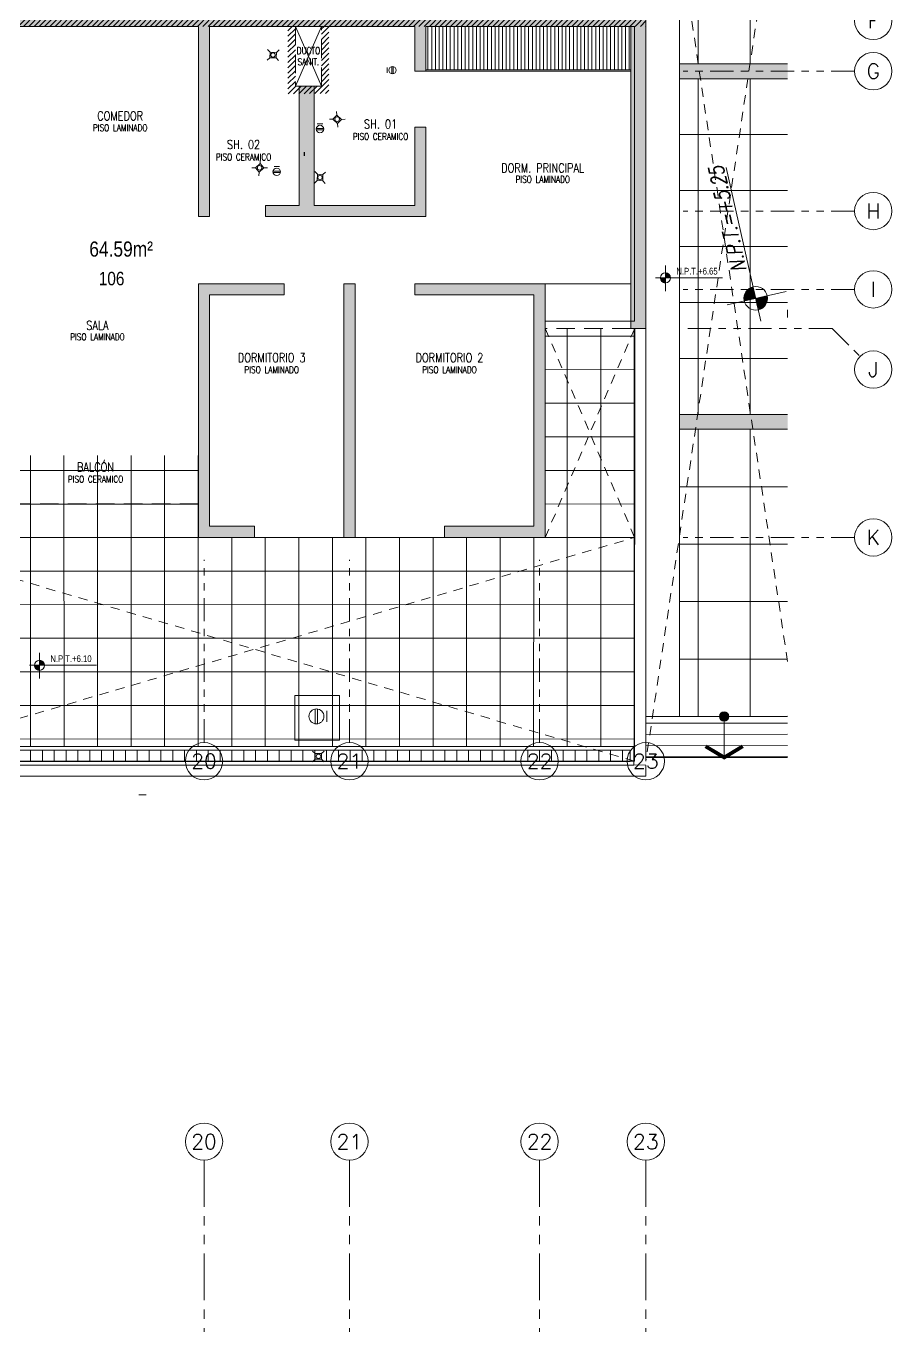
# Model space of a CAD drawing. Header units: millimetres. Extents: x 3738 to 3833, y 1327 to 1657.
# Drawn here: x 3810.21 to 3821.82, y 1471.09 to 1488.59 of the extents above; entities that cross this region are included whole.
import ezdxf
from ezdxf import colors
from ezdxf.entities.mleader import LeaderData, LeaderLine
from ezdxf.enums import TextEntityAlignment as Align
from ezdxf.math import Vec2, Vec3
from ezdxf.xclip import XClip

# ---------------------------------------------------------------- set-up
doc = ezdxf.new("R2010")
doc.units = ezdxf.units.MM
doc.header["$XCLIPFRAME"] = 2
for name, pattern in [('ACAD_ISO07W100', [3, 0, -3]), ('CONTINUO', [0]), ('HIDDEN2', [0.1875, 0.125, -0.0625]), ('PHANTOM', [63.5, 31.75, -6.35, 6.35, -6.35, 6.35, -6.35]), ('PHANTOM2', [1.25, 0.625, -0.125, 0.125, -0.125, 0.125, -0.125]), ('X-REF_DP_Arquitectura$0$HIDDEN', [0.375, 0.25, -0.125])]:
    doc.linetypes.add(name, pattern=pattern)
doc.layers.get('0').update_dxf_attribs({"color": 251, "lineweight": 9})
for name, color, linetype, lineweight in [('A-02', 251, 'Continuous', 13), ('A-07', 251, 'Continuous', 13), ('A-Adoquines', 251, 'Continuous', 13), ('A-EJES', 251, 'PHANTOM', 13), ('A-HATCH', 251, 'Continuous', 13), ('A-MOBILIARIO', 251, 'Continuous', 13), ('A-MURO ALTO', 251, 'Continuous', 13), ('A-MURO BAJO', 251, 'Continuous', 13), ('A-MUROS', 251, 'Continuous', 13), ('A-NIVELES-NPT', 251, 'Continuous', 13), ('A-NUMERACIONDEP', 251, 'Continuous', 13), ('A-PROYECCIONES', 251, 'HIDDEN2', 13), ('A-TEXTO-ACABADO PISO', 251, 'Continuous', 13), ('A-TEXTO-AMBIENTE', 251, 'Continuous', 13), ('A-ÁREA TEXTO', 251, 'Continuous', 13), ('A_20_Estructuras', 251, 'Continuous', 13), ('A_30_DispositivosSanit', 251, 'Continuous', 13), ('A_50_TextoAmbiente', 251, 'Continuous', 13), ('A_50_TextoIndicaciones', 251, 'Continuous', 13), ('A_50_Vigas', 251, 'X-REF_DP_Arquitectura$0$HIDDEN', 13), ('A_60_HatchEstructuras', 251, 'Continuous', 13), ('DLP_MOBILIARIO FIJO', 251, 'Continuous', 13), ('MURO CF 120', 251, 'Continuous', 13), ('MURO CF 60', 251, 'Continuous', 13)]:
    doc.layers.add(name, color=color, linetype=linetype, lineweight=lineweight)
doc.styles.add('R80', font='ARIALN.TTF', dxfattribs={"height": 2.03})
doc.styles.add('R80-100', font='ARIALN.TTF', dxfattribs={"height": 0.2032})
doc.styles.add('R80-200', font='romans.shx', dxfattribs={"width": 0.8, "oblique": 10, "height": 0.2})
doc.styles.add('ROMANS', font='romans.shx', dxfattribs={"width": 0.8})
pattern_1 = [(45, (-21.67, -43.67528), (-0.03535534, 0.03535534), [])]

# ---------------------------------------------------------------- blocks, each defined once
blk = doc.blocks.new('A$C7e8b7994')
at = {"layer": 'A-HATCH'}
h = blk.add_hatch(dxfattribs=at)
h.set_pattern_fill('_USER', color=256, scale=0.15, angle=77.5, pattern_type=0)
h.set_pattern_definition([(77.5, (11.57107, 84.57677), (-0.146444, 0.032466), [])])
h.paths.add_polyline_path([(10.807, 83.671), (11.262, 85.722), (11.799, 85.603), (11.344, 83.552)])
at = {"layer": 'A-HATCH', "elevation": 0}
blk.add_lwpolyline([(10.807, 83.671), (11.262, 85.722), (11.799, 85.603), (11.344, 83.552)], close=True, dxfattribs=at)
blk = doc.blocks.new('SIM NIVEL PLANTA')
at = {"linetype": 'Continuous'}
h = blk.add_hatch(dxfattribs=at)
h.set_pattern_fill('_USER', color=0, scale=0.089997, angle=45, style=0, pattern_type=0)
h.set_pattern_definition([(45, (31854.49523, 23864.84028), (-0.06363728001, 0.06363728001), [])])
h.paths.add_polyline_path([(-17.33, 0), (-15.98, 0, 0.409209), (-17.33, 1.33)])
h.paths.add_polyline_path([(-18.68, 0, 0.004279), (-18.68, -0.02, 0.414214), (-17.33, -1.37), (-17.33, 0)])
at = {"color": 0}
for p, q in [((-17.33, -3.58), (-17.33, 3.34)), ((-2, 0), (-20, 0))]:
    blk.add_line(p, q, dxfattribs=at)
at = {"color": 0, "linetype": 'Continuous'}
blk.add_circle((-17.33, -0.02), 1.35, dxfattribs=at)
at = {"color": 0, "style": 'R80'}
blk.add_attdef('N.P.T.+0.00', text='', height=1.8, dxfattribs=at).set_placement((-8.87, 1.77), align=Align.MIDDLE_CENTER)
blk = doc.blocks.new('TRAZO 2')
at = {"layer": 'A-Adoquines'}
h = blk.add_hatch(color=8, dxfattribs=at)
h.dxf.hatch_style = 1
h.paths.add_polyline_path([(47.318, 117.035), (47.513, 116.991), (47.873, 118.598), (47.678, 118.642)])
h.paths.add_polyline_path([(51.904, 116.007), (52.099, 115.964), (52.459, 117.572), (52.264, 117.615)])
h.paths.add_polyline_path([(56.49, 114.98), (56.685, 114.936), (57.046, 116.545), (56.851, 116.589)])
for p, q in [((60.921, 115.677, 0), (43.92, 119.483, 0)), ((47.318, 117.035, 0), (47.678, 118.644, 0)), ((47.513, 116.991, 0), (47.873, 118.6, 0)), ((51.904, 116.007, 0), (52.264, 117.617, 0)), ((52.099, 115.964, 0), (52.46, 117.573, 0))]:
    blk.add_line(p, q)
at = {"elevation": 0}
blk.add_lwpolyline([(43.563, 117.875), (44.018, 119.925), (43.481, 120.044), (43.026, 117.994)], close=True, dxfattribs=at)
at = {"layer": 'A-HATCH'}
for p, q in [((44.313, 117.71, 0), (44.673, 119.319, 0)), ((45.064, 117.541, 0), (45.424, 119.151, 0)), ((45.815, 117.373, 0), (46.176, 118.982, 0)), ((46.567, 117.205, 0), (46.927, 118.814, 0)), ((48.245, 116.827, 0), (48.605, 118.436, 0)), ((48.977, 116.663, 0), (49.337, 118.273, 0)), ((49.708, 116.499, 0), (50.069, 118.108, 0)), ((50.44, 116.335, 0), (50.801, 117.944, 0)), ((51.172, 116.172, 0), (51.533, 117.781, 0))]:
    blk.add_line(p, q, dxfattribs=at)
at = {"layer": 'A-HATCH', "elevation": 0}
for points in [[(47.624, 118.4), (43.867, 119.242)], [(47.471, 117.717), (43.715, 118.558)], [(52.21, 117.373), (47.819, 118.356)], [(52.057, 116.69), (47.666, 117.673)], [(56.796, 116.345), (52.405, 117.329)], [(56.643, 115.662), (52.252, 116.646)]]:
    blk.add_lwpolyline(points, dxfattribs=at)
blk = doc.blocks.new('A$C9f73720c')
at = {"layer": 'A-PROYECCIONES', "linetype": 'Continuous'}
h = blk.add_hatch(color=256, dxfattribs=at)
h.dxf.hatch_style = 1
edge = h.paths.add_edge_path()
edge.add_arc((11.571, 88.314), 0.0625, 0, 360)
at = {"layer": 'A-02', "elevation": 0}
blk.add_lwpolyline([(11.571, 88.314), (11.034, 88.433)], dxfattribs=at)
at = {"layer": 'A-MURO ALTO'}
for points in [[(11.214, 89.47), (16.874, 88.203)], [(11.247, 89.616), (16.907, 88.349)]]:
    blk.add_lwpolyline(points, dxfattribs=at)
at = {"layer": 'A-MURO BAJO', "ltscale": 0.5, "elevation": 0}
blk.add_lwpolyline([(16.403, 98.914), (13.475, 99.57), (11.247, 89.616), (14.175, 88.961)], close=True, dxfattribs=at)
at = {"layer": 'A-PROYECCIONES'}
for p, q in [((13.476, 99.57), (14.175, 88.961)), ((11.247, 89.616), (16.403, 98.914, 0)), ((16.907, 88.349), (14.437, 90.132, 0)), ((24.467, 84.351), (11.214, 89.47)), ((14.175, 88.961), (17.169, 89.52, 0)), ((10.756, 87.42), (24.925, 86.401, 0))]:
    blk.add_line(p, q, dxfattribs=at)
at = {"layer": 'A-PROYECCIONES', "linetype": 'Continuous', "const_width": 0.05, "elevation": 0}
blk.add_lwpolyline([(11.126, 88.157), (11.034, 88.433), (11.235, 88.645)], dxfattribs=at)
at = {"layer": 'A-PROYECCIONES', "linetype": 'Continuous'}
blk.add_circle((11.571, 88.314, 0), 0.0625, dxfattribs=at)
blk.add_blockref('A$C7e8b7994', (0, 3.737, 0))
at = {"rotation": 0.00873130886672623}
blk.add_blockref('TRAZO 2', (-32.202, -30.593, 0), dxfattribs=at)
at = {"layer": 'A_50_TextoIndicaciones'}
ref = blk.add_blockref('SIM NIVEL PLANTA', (18.979, 86.678, 0), dxfattribs=dict(at, xscale=0.1171875000000001, yscale=0.1171875000000001, zscale=0.1171875000000001))
ref.add_attrib('N.P.T.+0.00', 'N.P.T.=+5.25', dxfattribs={"layer": '0', "height": 0.2, "rotation": 0, "style": 'R80-200', "oblique": 10, "width": 0.8}).set_placement((18.069, 86.914, 0), align=Align.TOP_CENTER)
blk = doc.blocks.new('ESTRUC_P1')
at = {"layer": 'A_60_HatchEstructuras'}
h = blk.add_hatch(color=256, dxfattribs=at)
h.dxf.hatch_style = 1
h.paths.add_polyline_path([(44.25, -4.45), (45.6, -4.45), (45.6, -5.5), (45.75, -5.5), (45.75, -4.3), (43.6, -4.3), (43.6, -4.45), (44.05, -4.45), (44.05, -6.05), (44.25, -6.05)], flags=17)
h.paths.add_polyline_path([(48.7, -2.8), (48.5, -2.8), (48.5, -6.85), (45.75, -6.85), (45.75, -6.25), (45.6, -6.25), (45.6, -6.85), (42.85, -6.85), (42.85, -4.3), (42.7, -4.3), (42.7, -6.85), (39.85, -6.85), (39.85, -7), (42.7, -7), (42.7, -9.55), (42.85, -9.55), (42.85, -7), (45.6, -7), (45.6, -7.6), (45.75, -7.6), (45.75, -7), (48.5, -7), (48.5, -11.05), (48.7, -11.05)])
h.paths.add_polyline_path([(44.25, -7.8), (44.05, -7.8), (44.05, -9.4), (43.6, -9.4), (43.6, -9.55), (45.75, -9.55), (45.75, -8.35), (45.603, -8.35), (45.6, -8.35), (45.6, -9.4), (44.25, -9.4)], flags=17)
h = blk.add_hatch(color=256, dxfattribs=at)
h.dxf.hatch_style = 1
h.paths.add_polyline_path([(47.35, -10.45), (45.6, -10.45), (45.6, -10.6), (47.2, -10.6), (47.2, -13.7), (46, -13.7), (46, -13.85), (47.35, -13.85)])
h.paths.add_polyline_path([(43.85, -10.45), (42.7, -10.45), (42.7, -13.85), (43.45, -13.85), (43.45, -13.7), (42.85, -13.7), (42.85, -10.6), (43.85, -10.6)])
h.paths.add_polyline_path([(44.8, -10.45), (44.65, -10.45), (44.65, -13.85), (44.8, -13.85)])
at = {"elevation": 0}
for points in [[(44.35, -7.8), (44, -7)], [(44.35, -7), (44, -7.8)]]:
    blk.add_lwpolyline(points, dxfattribs=at)
at = {"layer": 'A_20_Estructuras'}
for points in [[(48.7, -2.8), (48.5, -2.8), (48.5, -6.85), (45.75, -6.85), (45.75, -6.25), (45.6, -6.25), (45.6, -6.85), (42.85, -6.85), (42.85, -4.3), (42.7, -4.3), (42.7, -6.85), (39.85, -6.85), (39.85, -7), (42.7, -7), (42.7, -9.55), (42.85, -9.55), (42.85, -7), (45.6, -7), (45.6, -7.6), (45.75, -7.6), (45.75, -7), (48.5, -7), (48.5, -11.05), (48.7, -11.05)], [(44.25, -7.8), (44.05, -7.8), (44.05, -9.4), (43.6, -9.4), (43.6, -9.55), (45.75, -9.55), (45.75, -8.35), (45.603, -8.35), (45.6, -8.35), (45.6, -9.4), (44.25, -9.4)], [(43.85, -10.45), (42.7, -10.45), (42.7, -13.85), (43.45, -13.85), (43.45, -13.7), (42.85, -13.7), (42.85, -10.6), (43.85, -10.6)], [(44.8, -10.45), (44.65, -10.45), (44.65, -13.85), (44.8, -13.85)], [(47.35, -10.45), (45.6, -10.45), (45.6, -10.6), (47.2, -10.6), (47.2, -13.7), (46, -13.7), (46, -13.85), (47.35, -13.85)]]:
    blk.add_lwpolyline(points, close=True, dxfattribs=at)
at = {"layer": 'A_50_Vigas'}
for p, q in [((48.5, -11.05), (47.35, -11.05)), ((42.7, -13.4), (40, -13.4)), ((43.45, -13.85), (44.65, -13.85)), ((44.8, -13.85), (46, -13.85))]:
    blk.add_line(p, q, dxfattribs=at)
at = {"layer": 'A_50_Vigas', "elevation": 0}
blk.add_lwpolyline([(44, -7), (44, -7.8), (44.05, -7.8)], dxfattribs=at)
at = {"layer": 'A_50_Vigas'}
blk.add_lwpolyline([(44.25, -7.8), (44.35, -7.8), (44.35, -7)], dxfattribs=at)
blk = doc.blocks.new('N.03')
at = {"layer": 'A-MUROS'}
for points in [[(23.05, 2.025), (23, 2.025), (23, 1.925), (23.2, 1.925), (23.2, 6.05), (23.2, 10.175), (23, 10.175), (23, 10.075), (23.05, 10.075)], [(23, 5.975), (23.05, 5.975), (23.05, 2.025)]]:
    blk.add_lwpolyline(points, dxfattribs=at)
blk = doc.blocks.new('JUNTA2')
at = {"layer": 'DLP_MOBILIARIO FIJO'}
h = blk.add_hatch(dxfattribs=at)
h.set_pattern_fill('_USER', color=8, scale=0.05, angle=270, pattern_type=0)
h.set_pattern_definition([(270, (22.9, -6.524964), (0.05, -9e-18), [])])
h.paths.add_polyline_path([(22.9, -6.525), (20.15, -6.525), (20.15, -7.105), (22.9, -7.105)])
at = {"layer": 'A-MOBILIARIO'}
blk.add_lwpolyline([(21.75, -9.975), (21.75, -10.475), (22.9, -10.475), (22.9, -9.975)], close=True, dxfattribs=at)
at = {"layer": 'A-MUROS', "elevation": 0}
blk.add_lwpolyline([(20.15, -6.375), (22.9, -6.375), (22.9, -2.325), (23.1, -2.325), (23.1, -10.575), (22.9, -10.575), (22.9, -6.525), (20.15, -6.525)], dxfattribs=at)
at = {"layer": 'DLP_MOBILIARIO FIJO', "color": 8, "elevation": 0}
blk.add_lwpolyline([(22.9, -6.525), (20.15, -6.525), (20.15, -7.105), (22.9, -7.105)], close=True, dxfattribs=at)
at = {"layer": 'DLP_MOBILIARIO FIJO', "elevation": 0}
blk.add_lwpolyline([(20.15, -7.125), (20.15, -7.105), (22.9, -7.105), (22.9, -7.125)], close=True, dxfattribs=at)
blk = doc.blocks.new('TF_P1')
blk.add_blockref('JUNTA2', (26.95, 10.575))
blk.add_blockref('N.03', (26.85, -1.925))
blk = doc.blocks.new('TEXTO AMBIENTES P1')
at = {"layer": 'A-TEXTO-ACABADO PISO', "char_height": 0.09, "attachment_point": 2, "rotation": 360, "style": 'ROMANS'}
for s, width, insert in [('PISO LAMINADO', 1.20225, (41.65, -8.314)), ('PISO CERAMICO', 1.20225, (45.142, -8.431)), ('PISO CERAMICO', 1.20225, (43.305, -8.706)), ('PISO LAMINADO', 1.20225, (47.317, -9.005)), ('PISO LAMINADO', 1.03452, (41.345, -11.117, 0)), ('PISO LAMINADO', 1.20225, (43.682, -11.557)), ('PISO LAMINADO', 1.20225, (46.066, -11.557))]:
    blk.add_mtext_dynamic_manual_height_columns(s, width=width, gutter_width=12.5, heights=[0], dxfattribs=dict(at, insert=insert))
at = {"layer": 'A-TEXTO-ACABADO PISO', "insert": (41.32, -13.025, 0), "char_height": 0.09, "attachment_point": 2, "style": 'ROMANS'}
blk.add_mtext_dynamic_manual_height_columns('PISO CERAMICO', width=1.20225, gutter_width=12.5, heights=[0], dxfattribs=at)
at = {"layer": 'A-TEXTO-AMBIENTE', "style": 'ROMANS', "width": 0.8}
for s, p in [('COMEDOR', (41.65, -8.26)), ('SH. 01', (45.142, -8.369)), ('SH. 02', (43.305, -8.643)), ('DORM. PRINCIPAL', (47.317, -8.958)), ('SALA', (41.345, -11.068, 0)), ('DORMITORIO 3', (43.682, -11.5)), ('DORMITORIO 2', (46.066, -11.5)), ('BALCÓN', (41.32, -12.968, 0))]:
    blk.add_text(s, height=0.12, dxfattribs=at).set_placement(p, align=Align.CENTER)
blk = doc.blocks.new('_Dot')
at = {"color": 0, "linetype": 'ByBlock', "lineweight": -2}
blk.add_line((-0.5, 0), (-1, 0), dxfattribs=at)
at = {"color": 0, "linetype": 'ByBlock', "const_width": 0.5}
blk.add_lwpolyline([(-0.25, 0, 1), (0.25, 0, 1)], format="xyb", close=True, dxfattribs=at)
blk = doc.blocks.new('Ejes_Torre C')
at = {"layer": 'A-EJES', "linetype": 'PHANTOM2'}
for points in [[(44.125, 16.65), (44.125, 14.35)], [(46.075, 16.65), (46.075, 14.35)], [(48.625, 16.65), (48.625, 14.35)], [(50.05, 16.65), (50.05, 14.35)]]:
    blk.add_lwpolyline(points, dxfattribs=at)
at = {"layer": 'A-EJES', "linetype": 'Continuous'}
for centre in [(44.125, 16.9), (46.075, 16.9), (48.625, 16.9), (50.05, 16.9)]:
    blk.add_circle(centre, 0.25, dxfattribs=at)
at = {"layer": 'A-EJES', "linetype": 'Continuous', "style": 'ROMANS'}
for s, p in [('20', (44.125, 16.9)), ('21', (46.075, 16.9)), ('22', (48.625, 16.9)), ('23', (50.05, 16.9))]:
    blk.add_text(s, height=0.2, dxfattribs=at).set_placement(p, align=Align.MIDDLE_CENTER)
blk = doc.blocks.new('TEXTO DUCTOS P1')
at = {"layer": 'A_50_TextoIndicaciones', "insert": (44.175, -7.4), "char_height": 0.09, "width": 0.4157, "attachment_point": 5, "style": 'ROMANS'}
blk.add_mtext('\\pxsm1,t16;DUCTO SANIT.', dxfattribs=at)
blk = doc.blocks.new('Ejes_Torre C 1var')
at = {"layer": 'A-EJES', "linetype": 'PHANTOM2', "ltscale": 0.5}
blk.add_line((52.55, 2.8), (52.923, 2.427), dxfattribs=at)
for points in [[(52.85, 6.25), (50.55, 6.25)], [(52.85, 4.375), (50.55, 4.375)], [(52.85, 3.325), (50.55, 3.325)], [(52.55, 2.8), (50.55, 2.8)], [(52.85, 0), (50.55, 0)], [(44.125, -2.75), (44.125, -0.3)], [(46.075, -2.75), (46.075, -0.3)], [(48.625, -2.75), (48.625, -0.3)], [(50.05, -2.75), (50.05, -0.3)]]:
    blk.add_lwpolyline(points, dxfattribs=at)
at = {"layer": 'A-EJES', "linetype": 'Continuous'}
for centre in [(53.1, 6.925), (53.1, 6.25), (53.1, 4.375), (53.1, 3.325), (53.1, 2.25), (53.1, 0), (44.125, -3), (46.075, -3), (48.625, -3), (50.05, -3)]:
    blk.add_circle(centre, 0.25, dxfattribs=at)
at = {"layer": 'A-EJES', "linetype": 'Continuous', "style": 'ROMANS'}
for s, p in [('F', (53.1, 6.925)), ('G', (53.1, 6.25)), ('H', (53.1, 4.375)), ('I', (53.1, 3.325)), ('J', (53.1, 2.25)), ('K', (53.1, 0))]:
    blk.add_text(s, height=0.2, rotation=0, dxfattribs=at).set_placement(p, align=Align.MIDDLE_CENTER)
for s, p in [('20', (44.125, -3)), ('21', (46.075, -3)), ('22', (48.625, -3)), ('23', (50.05, -3))]:
    blk.add_text(s, height=0.2, dxfattribs=at).set_placement(p, align=Align.MIDDLE_CENTER)
blk = doc.blocks.new('NIVELES')
at = {"layer": 'A-NIVELES-NPT'}
ref = blk.add_blockref('SIM NIVEL PLANTA', (24.179, -9.896, 0), dxfattribs=dict(at, xscale=0.05, yscale=0.05, zscale=0.05))
ref.add_attrib('N.P.T.+0.00', 'N.P.T.+6.65', dxfattribs={"layer": '0', "height": 0.09, "style": 'R80'}).set_placement((23.736, -9.807, 0), align=Align.MIDDLE_CENTER)
ref = blk.add_blockref('SIM NIVEL PLANTA', (15.784, -15.09, 0), dxfattribs=dict(at, xscale=0.05, yscale=0.05, zscale=0.05))
ref.add_attrib('N.P.T.+0.00', 'N.P.T.+6.10', dxfattribs={"layer": '0', "height": 0.09, "style": 'R80'}).set_placement((15.34, -15.002, 0), align=Align.MIDDLE_CENTER)
blk = doc.blocks.new('R')
at = {"layer": 'A_30_DispositivosSanit', "linetype": 'Continuous'}
for p, q in [((-0.0083, -0.0497), (-0.0083, 0.0497)), ((0.0083, -0.0497), (0.0083, 0.0497)), ((0.0694, -0.0367), (0.0694, 0.0367))]:
    blk.add_line(p, q, dxfattribs=at)
blk.add_circle((0, 0), 0.0504, dxfattribs=at)
blk = doc.blocks.new('0-sumidero')
for p, q in [((-0.042, 0.038), (-0.076, 0.072)), ((0.043, 0.038), (-0.042, 0.038)), ((-0.042, 0.038), (-0.042, -0.037)), ((0.043, 0.038), (0.078, 0.072)), ((0.043, -0.037), (0.043, 0.038)), ((-0.042, -0.037), (-0.076, -0.071)), ((-0.042, -0.037), (0.043, -0.037)), ((0.043, -0.037), (0.078, -0.071))]:
    blk.add_line(p, q)
blk.add_circle((0, 0), 0.0303)
blk = doc.blocks.new('sum')
at = {"layer": 'A_30_DispositivosSanit', "rotation": 45.00000007321594}
blk.add_blockref('0-sumidero', (0, 0), dxfattribs=at)
blk = doc.blocks.new('trampa')
at = {"layer": 'A_30_DispositivosSanit'}
blk.add_circle((0.002, 0.002), 0.0303, dxfattribs=at)
blk = doc.blocks.new('is-des-tf_28.02.2025')
at = {"layer": 'A_30_DispositivosSanit', "lineweight": 25, "elevation": 0}
blk.add_lwpolyline([(1.418, 1.765), (1.418, 1.716)], dxfattribs=at)
at = {"layer": 'A_30_DispositivosSanit'}
for name, p, rotation in [('sum', (1, 3.066, 0), 312.7190349507721), ('trampa', (1.862, 2.208), 180), ('sum', (0.82, 1.555), 177.719034950772), ('sum', (1.63, 1.425), 222.7190349507719)]:
    blk.add_blockref(name, p, dxfattribs=dict(at, rotation=rotation))
for name, p, xscale, rotation in [('trampa', (1, 3.064, 0), -1, 314.9999999999999), ('sum', (1.86, 2.206), -1.000000000000001, 182.2809650492281), ('trampa', (0.818, 1.557), -1, 180), ('trampa', (1.628, 1.425), -0.9999999999999998, 224.9999999999998)]:
    blk.add_blockref(name, p, dxfattribs=dict(at, xscale=xscale, rotation=rotation))
at = {"layer": 'A_30_DispositivosSanit', "linetype": 'Continuous'}
for p, rotation in [((2.602, 2.863), 180), ((1.63, 2.074), 90), ((1.05, 1.501), 90)]:
    blk.add_blockref('R', p, dxfattribs=dict(at, rotation=rotation))
blk = doc.blocks.new('TORRE F HATCH CORTAFUEGO')
at = {"layer": 'MURO CF 60'}
h = blk.add_hatch(dxfattribs=at)
h.set_pattern_fill('_USER', color=256, scale=0.05, angle=45, pattern_type=0)
h.set_pattern_definition(pattern_1)
h.paths.add_polyline_path([(1.35, 7), (-7.35, 7), (-7.35, 6.85), (-3.5, 6.85), (-3.5, 6.85), (-3.35, 6.85), (1.35, 6.85)])
h = blk.add_hatch(dxfattribs=at)
h.set_pattern_fill('_USER', color=256, scale=0.05, angle=45, pattern_type=0)
h.set_pattern_definition(pattern_1)
h.paths.add_polyline_path([(-2.9, 6.85), (-3, 6.85), (-3, 6.05), (-3.35, 6.05), (-3.35, 6.85), (-3.45, 6.847), (-3.45, 5.947), (-2.9, 5.95)])
blk = doc.blocks.new('IS-pluviales_26.03.2025')
at = {"layer": 'A_30_DispositivosSanit', "linetype": 'CONTINUO'}
h = blk.add_hatch(dxfattribs=at)
h.set_pattern_fill('ANSI31', color=256, scale=0.05, angle=45)
h.set_pattern_definition([(90, (475.40997, -195366.45399), (-0.15875, 0), [])])
h.paths.add_polyline_path([(-8.95, -16.652), (1.142, -16.652), (1.142, -16.802), (-8.95, -16.802)])
at = {"layer": 'A_30_DispositivosSanit', "elevation": 0}
blk.add_lwpolyline([(-2.756, -16.518), (-3.356, -16.518), (-3.356, -15.918), (-2.756, -15.918)], close=True, dxfattribs=at)
at = {"layer": 'A_30_DispositivosSanit', "linetype": 'CONTINUO', "elevation": 0}
for points in [[(-9, -16.602), (1.192, -16.602), (1.192, -16.852), (-9, -16.852)], [(-8.95, -16.652), (1.142, -16.652), (1.142, -16.802), (-8.95, -16.802)]]:
    blk.add_lwpolyline(points, close=True, dxfattribs=at)
at = {"layer": 'A_30_DispositivosSanit', "linetype": 'Continuous', "xscale": 2, "yscale": 2, "zscale": 2}
blk.add_blockref('R', (-3.067, -16.199, 0), dxfattribs=at)
at = {"layer": 'A_30_DispositivosSanit', "rotation": 135.4214501941968}
blk.add_blockref('sum', (-3.04, -16.735, 0), dxfattribs=at)
blk = doc.blocks.new('areas-TE')
at = {"layer": 'A-ÁREA TEXTO', "color": 1, "insert": (41.236, -10.089, 0), "char_height": 0.2032, "width": 2.29445, "attachment_point": 7, "style": 'R80-100'}
blk.add_mtext('\\pxql;64.59m²', dxfattribs=at)
at = {"layer": 'A-NUMERACIONDEP'}
ml = blk.add_multileader_mtext('Standard', dxfattribs=at)
ml.set_content('106', color=256, style='R80')
ml.set_leader_properties(color=256)
ml.set_arrow_properties(name='DOT')
ml.build(insert=Vec2(0, 0))
ml.multileader.update_dxf_attribs({"leader_type": 0, "has_text_frame": 1, "text_left_attachment_type": 2, "text_right_attachment_type": 2, "dogleg_length": 0.36, "arrow_head_size": 0.06, "scale": 0.06})
ctx = ml.context
ctx.base_point, ctx.scale, ctx.char_height, ctx.arrow_head_size, ctx.landing_gap_size, ctx.plane_origin = Vec3(41.319, -10.382), 0.06, 0.18, 0.06, 0.06, Vec3(39.988, -10.386)
ctx.left_attachment, ctx.right_attachment, ctx.text_align_type = 2, 2, 1
notes = []
notes.append((ctx, [(0, (1, 1, 0), (41.843, -10.382), (-1, 0), 0.0917, [(0, [(42.13, -10.033)], 0, [])])]))
ctx.mtext.insert, ctx.mtext.width, ctx.mtext.alignment, ctx.mtext.flow_direction = Vec3(41.535, -10.29), 0.46192, 2, 5
for ctx, leaders in notes:
    for number, flags, end, landing, length, lines in leaders:
        leader = LeaderData()
        leader.index, (leader.has_last_leader_line, leader.has_dogleg_vector, leader.attachment_direction) = number, flags
        leader.last_leader_point, leader.dogleg_vector, leader.dogleg_length = Vec3(end), Vec3(landing), length
        for number, points, colour, breaks in lines:
            line = LeaderLine()
            line.index, line.vertices, line.color, line.breaks = number, Vec3.list(points), colors.encode_raw_color(colour), breaks
            leader.lines.append(line)
        ctx.leaders.append(leader)

msp = doc.modelspace()

# ---------------------------------------------------------------- hatches: boundary and pattern name
at = {"layer": 'A-HATCH'}
h = msp.add_hatch(dxfattribs=at)
h.set_pattern_fill('_USER', color=256, scale=0.45, angle=0.0019, double=1, pattern_type=0)
h.set_pattern_definition([(0.0018682055, (8043728.7088, 1569050.2382), (-1.4672852e-05, 0.44999999976), []), (90.0018682055, (8043728.7088, 1569050.2382), (-0.44999999976, -1.4672852e-05), [])])
h.paths.add_polyline_path([(3808.172, 1481.738), (3808.169, 1478.936), (3818.368, 1478.936), (3818.372, 1484.538), (3817.172, 1484.535), (3817.172, 1481.735), (3812.522, 1481.737), (3812.522, 1482.838), (3809.822, 1482.838), (3809.822, 1481.738)])

# ---------------------------------------------------------------- block references
at = {"layer": 'A-EJES'}
msp.add_blockref('Ejes_Torre C', (3768.472, 1456.738), dxfattribs=at)

# ---------------------------------------------------------------- next in the draw order: block references
at = {"color": 7, "linetype": 'ACAD_ISO07W100', "ltscale": 5, "true_color": 0xffffff}
ref = msp.add_blockref('A$C9f73720c', (3908.281, 1487.335), dxfattribs=dict(at, rotation=102.6156181418625))
XClip(ref).set_block_clipping_path([(22.1542253106, 140.4101169162), (10.3600901397, 87.7136669306), (29.6608346476, 83.3939150368), (41.4549698184, 136.0903650224)])

# ---------------------------------------------------------------- next in the draw order: linework, layer by layer
at = {"layer": 'A-MUROS'}
msp.add_lwpolyline([(3795.322, 1478.688), (3818.522, 1478.686), (3818.522, 1478.536), (3768.472, 1478.539), (3768.472, 1478.739)], dxfattribs=at)

# ---------------------------------------------------------------- next in the draw order: block references
at = {"color": 251}
msp.add_blockref('ESTRUC_P1', (3769.822, 1495.588), dxfattribs=at)

# ---------------------------------------------------------------- next in the draw order: block references
msp.add_blockref('TF_P1', (3768.472, 1484.538), dxfattribs=at)

# ---------------------------------------------------------------- next in the draw order: block references
for name, p in [('NIVELES', (3795.472, 1495.114, 0)), ('areas-TE', (3769.822, 1495.588))]:
    msp.add_blockref(name, p)
at = {"layer": 'A-07'}
msp.add_blockref('is-des-tf_28.02.2025', (3812.522, 1485.138), dxfattribs=at)
at = {"layer": 'A-MUROS', "color": 3}
msp.add_blockref('Ejes_Torre C 1var', (3768.472, 1481.738), dxfattribs=at)
at = {"layer": 'A_30_DispositivosSanit'}
msp.add_blockref('IS-pluviales_26.03.2025', (3817.171, 1495.538, 0), dxfattribs=at)
at = {"layer": 'A_50_TextoAmbiente'}
msp.add_blockref('TEXTO AMBIENTES P1', (3769.822, 1495.588), dxfattribs=at)
at = {"layer": 'A_50_TextoIndicaciones'}
msp.add_blockref('TEXTO DUCTOS P1', (3769.822, 1495.588), dxfattribs=at)
at = {"layer": 'MURO CF 120', "color": 251}
msp.add_blockref('TORRE F HATCH CORTAFUEGO', (3817.172, 1481.738), dxfattribs=at)

doc.saveas('drawing.dxf')
